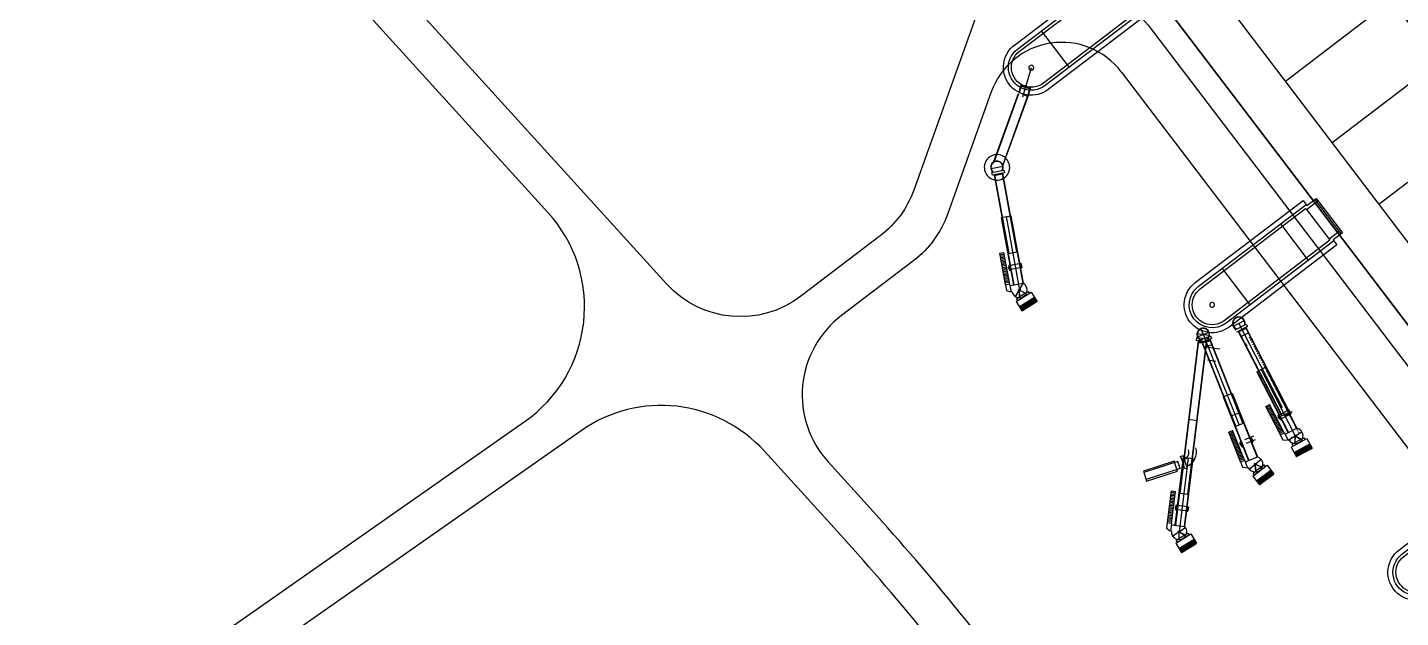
# Model space of a CAD drawing. Header units: millimetres. Extents: x 152904052 to 153933663, y 538271515 to 539240469.
# Drawn here: x 153542901 to 153545654, y 539108564 to 539109747 of the extents above; entities that cross this region are included whole.
import ezdxf

# ---------------------------------------------------------------- set-up
doc = ezdxf.new("R2010")
doc.units = ezdxf.units.MM
doc.linetypes.add('HIDDEN', pattern=[5.08, 2.54, -2.54])
doc.layers.add('BORD', color=7, linetype='Continuous')

msp = doc.modelspace()

# ---------------------------------------------------------------- linework, layer by layer
at = {"layer": 'BORD', "color": 133}
msp.add_lwpolyline([(153546801.5, 539108276.5), (153545285.9, 539110261.4, -0.192117), (153545185.4, 539110622.6), (153545298, 539111659.6, 0.344328), (153545215.3, 539111793), (153545074.5, 539111844.8, 0.176327), (153544907.6, 539111845.4), (153544343.1, 539111642.2, 0.203452), (153544203.2, 539111512.6), (153544080.2, 539111239, 0.296213), (153544120.9, 539110976.3), (153545187.2, 539109783.7), (153547435.3, 539106832.6, 0.040914), (153547615, 539106636.3), (153547868.6, 539106941.8, 0.263044), (153548554.1, 539106843.1), (153548990.6, 539107013.1), (153548382.2, 539108394.6, -0.030306), (153547391.3, 539108056, -0.282544)], format="xyb", close=True, dxfattribs=at)
for points in [[(153547615, 539106636.3), (153547435.3, 539106832.6), (153545187.2, 539109783.7), (153544120.9, 539110976.3, -0.296213), (153544080.2, 539111239), (153544203.2, 539111512.6, -0.203452), (153544343.1, 539111642.2), (153544907.6, 539111845.4, -0.176327), (153545074.5, 539111844.8), (153545215.3, 539111793, -0.344328), (153545298, 539111659.6), (153545185.4, 539110622.6, 0.192117), (153545285.9, 539110261.4), (153547728.1, 539107055.6), (153547868.6, 539106941.8), (153547615, 539106636.3)], [(153545164.3, 539109787.3), (153544948, 539109622.5, -1), (153544880.1, 539109711.6), (153545096.5, 539109876.4)], [(153545175, 539109811.2), (153545156.8, 539109797.2), (153545158.3, 539109795.3), (153544941.9, 539109630.4, -1), (153544886.1, 539109703.6), (153545102.5, 539109868.4), (153545104, 539109866.5), (153545122.3, 539109880.4)], [(153545171.4, 539109816), (153545148.3, 539109798.4), (153545149.9, 539109796.4), (153544938.3, 539109635.2, -1), (153544889.8, 539109698.8), (153545101.4, 539109860), (153545102.9, 539109858), (153545126, 539109875.6)], [(153545526.9, 539109311.3), (153545310.6, 539109146.5, -1), (153545242.7, 539109235.6), (153545459.1, 539109400.4)], [(153545537.7, 539109335.2), (153545519.4, 539109321.2), (153545520.9, 539109319.2), (153545304.5, 539109154.4, -1), (153545248.8, 539109227.6), (153545465.1, 539109392.4), (153545466.6, 539109390.4), (153545484.9, 539109404.4)], [(153545534, 539109339.9), (153545511, 539109322.4), (153545512.5, 539109320.4), (153545300.9, 539109159.2, -1), (153545252.4, 539109222.8), (153545464, 539109384), (153545465.5, 539109382), (153545488.6, 539109399.6)], [(153545935.4, 539108775.1), (153545719.1, 539108610.2, -1), (153545651.2, 539108699.3), (153545867.6, 539108864.2)], [(153545946.2, 539108798.9), (153545927.9, 539108785), (153545929.4, 539108783), (153545713, 539108618.2, -1), (153545657.3, 539108691.4), (153545873.6, 539108856.2), (153545875.1, 539108854.2), (153545893.4, 539108868.2)], [(153545942.5, 539108803.7), (153545919.5, 539108786.1), (153545921, 539108784.2), (153545709.4, 539108623, -1), (153545660.9, 539108686.6), (153545872.5, 539108847.8), (153545874, 539108845.8), (153545897.1, 539108863.4)]]:
    msp.add_lwpolyline(points, format="xyb", dxfattribs=at)
at = {"layer": 'BORD', "color": 133, "ltscale": 10}
for points in [[(153546563.3, 539108667.1), (153545325.7, 539110291.7, -0.192117), (153545235.1, 539110617.2), (153545240.1, 539110663.2, 0.414214), (153545107.2, 539110828.5), (153544920.7, 539110848.7, 0.212557), (153544866.5, 539110831.3), (153544598.7, 539110591.9, 0.414214), (153544586.9, 539110380.1), (153545148.6, 539109751.8), (153547395.5, 539106802.3)], [(153544818.9, 539109813.6), (153544678.3, 539109421, -0.14502), (153544611.2, 539109329.4), (153544451.9, 539109208.1, -0.38917), (153544182.7, 539109232.8)], [(153544833.7, 539109617.8), (153544745.6, 539109371.8, -0.14502), (153544678.5, 539109280.1), (153544533.4, 539109169.6, 0.439709), (153544506.5, 539108876)], [(153542900.9, 539108258.9), (153543898.7, 539108957.6, 0.451682), (153543945.4, 539109375.1)], [(153544532, 539108728.9), (153544379, 539108897.4, 0.377712), (153544011.1, 539108938.6), (153542946.8, 539108193.4)], [(153546377.4, 539106377), (153544938.9, 539108355.3, 0.027102), (153544591.3, 539108782.7), (153544506.5, 539108876)], [(153546459, 539106123.3, 0.007833), (153546341.7, 539106290), (153544874.2, 539108308.3, 0.027102), (153544532, 539108728.9)]]:
    msp.add_lwpolyline(points, format="xyb", dxfattribs=at)
at = {"layer": 'BORD', "color": 133, "flags": 128}
for points in [[(153546456.6, 539108282.4), (153545100.1, 539110065)], [(153545636.5, 539109801.1), (153545423.4, 539109638.7)], [(153544933.9, 539109740), (153544989.6, 539109666.8)], [(153545730.5, 539109677.8), (153545517.3, 539109515.4)], [(153544913.9, 539109666.3), (153544896.3, 539109607.5)], [(153544893.4, 539109632.7), (153544888.7, 539109617.1)], [(153544906.8, 539109607.7), (153544888.7, 539109617.1)], [(153544894.1, 539109632.4), (153544889.5, 539109616.8)], [(153544892.5, 539109629.8), (153544911.7, 539109624.1)], [(153544892.7, 539109630.3), (153544911.8, 539109624.5)], [(153544892.8, 539109630.7), (153544912, 539109625)], [(153544893, 539109631.2), (153544912.1, 539109625.5)], [(153544893.1, 539109631.7), (153544912.3, 539109626)], [(153544893.3, 539109632.2), (153544912.4, 539109626.5)], [(153544893.4, 539109632.7), (153544912.6, 539109626.9)], [(153544911.8, 539109627.1), (153544906.1, 539109607.9)], [(153544912.6, 539109626.9), (153544906.8, 539109607.7)], [(153544887.7, 539109613.9), (153544838.4, 539109477.4)], [(153544888.4, 539109613.7), (153544839.4, 539109478)], [(153544907.1, 539109611.1), (153544856.8, 539109471.7)], [(153544907.8, 539109610.8), (153544857.2, 539109470.7)], [(153545824.4, 539109554.5), (153545611.2, 539109392.1)], [(153544832.6, 539109464.3), (153544857.7, 539109468.9)], [(153544834.2, 539109456.3), (153544859, 539109460.8)], [(153544834.2, 539109456.3), (153544835.2, 539109450.8)], [(153544860, 539109455.4), (153544835.2, 539109450.8)], [(153544839.2, 539109451.6), (153544868.1, 539109294.1)], [(153544839.5, 539109450.3), (153544856.2, 539109453.4)], [(153544840, 539109451.7), (153544868.9, 539109294.2)], [(153544855.2, 539109454.5), (153544884.1, 539109297)], [(153544856, 539109454.6), (153544884.8, 539109297.1)], [(153544859, 539109460.8), (153544860, 539109455.4)], [(153544841.4, 539109440), (153544858.1, 539109443)], [(153544853.7, 539109365.9), (153544872.8, 539109369.4)], [(153544872.1, 539109369.3), (153544896.8, 539109234)], [(153544872.8, 539109369.4), (153544897.6, 539109234.2)], [(153544853.7, 539109365.9), (153544878.5, 539109230.7)], [(153544854.4, 539109366.1), (153544879.2, 539109230.8)], [(153545413.4, 539109353), (153545469.2, 539109279.9)], [(153544851, 539109294.2), (153544859, 539109295.7)], [(153544862.5, 539109231.3), (153544851, 539109294.2)], [(153544851.5, 539109291.4), (153544859.6, 539109292.9)], [(153544852, 539109288.6), (153544860.1, 539109290)], [(153544852.5, 539109285.7), (153544860.6, 539109287.2)], [(153544853, 539109282.9), (153544861.1, 539109284.4)], [(153544870.6, 539109232.7), (153544859, 539109295.7)], [(153544868.1, 539109294.1), (153544884.8, 539109297.1)], [(153544853.6, 539109280.1), (153544861.6, 539109281.6)], [(153544854.1, 539109277.2), (153544862.1, 539109278.7)], [(153544854.6, 539109274.4), (153544862.7, 539109275.9)], [(153544855.1, 539109271.6), (153544863.2, 539109273.1)], [(153544855.6, 539109268.8), (153544863.7, 539109270.2)], [(153544856.2, 539109265.9), (153544864.2, 539109267.4)], [(153544856.7, 539109263.1), (153544864.7, 539109264.6)], [(153544857.2, 539109260.3), (153544865.3, 539109261.7)], [(153544857.7, 539109257.4), (153544865.8, 539109258.9)], [(153544868.5, 539109266.6), (153544871.7, 539109267.1)], [(153544869.1, 539109263.4), (153544868.5, 539109266.6)], [(153544868.6, 539109268.8), (153544870, 539109261.3)], [(153544872.2, 539109264), (153544869.1, 539109263.4)], [(153544869.5, 539109270.2), (153544870.4, 539109270.4)], [(153544890.4, 539109273.2), (153544871.3, 539109269.7)], [(153544871.3, 539109260.4), (153544872.2, 539109260.5)], [(153544871.7, 539109267.1), (153544872.2, 539109264)], [(153544891.9, 539109265), (153544872.8, 539109261.5)], [(153544894.1, 539109271.2), (153544891, 539109270.7)], [(153544891, 539109270.7), (153544891.6, 539109267.5)], [(153544891.9, 539109274.3), (153544891.1, 539109274.1)], [(153544891.6, 539109267.5), (153544894.7, 539109268.1)], [(153544893.7, 539109264.5), (153544892.8, 539109264.3)], [(153544893.3, 539109273.3), (153544894.7, 539109265.8)], [(153544894.7, 539109268.1), (153544894.1, 539109271.2)], [(153545296.5, 539109264), (153545352.2, 539109190.8)], [(153544858.2, 539109254.6), (153544866.3, 539109256.1)], [(153544858.7, 539109251.8), (153544866.8, 539109253.3)], [(153544859.3, 539109249), (153544867.3, 539109250.4)], [(153544859.8, 539109246.1), (153544867.8, 539109247.6)], [(153544860.3, 539109243.3), (153544868.4, 539109244.8)], [(153544860.8, 539109240.5), (153544868.9, 539109241.9)], [(153544861.3, 539109237.6), (153544869.4, 539109239.1)], [(153544861.9, 539109234.8), (153544869.9, 539109236.3)], [(153544861.9, 539109231.2), (153544871.1, 539109232.8)], [(153544861.9, 539109231.2), (153544863.9, 539109219.9)], [(153544874, 539109217.1), (153544871.1, 539109232.8)], [(153544871.7, 539109229.4), (153544897.6, 539109234.2)], [(153544881.8, 539109206.3), (153544897.9, 539109234)], [(153544863.9, 539109219.9), (153544872.7, 539109216.8)], [(153544874, 539109217.1), (153544872.7, 539109216.8)], [(153544883.4, 539109197.6), (153544913.8, 539109216.4)], [(153544884.6, 539109203.3), (153544890.5, 539109207)], [(153544886.9, 539109199.7), (153544884.6, 539109203.3)], [(153544888.3, 539109220.5), (153544889.2, 539109222.2)], [(153544889.3, 539109219), (153544888.3, 539109220.5)], [(153544891.5, 539109221.5), (153544888.8, 539109219.8)], [(153544891.1, 539109219), (153544889.2, 539109222.2)], [(153544889.2, 539109222.2), (153544891, 539109222.2)], [(153544890.1, 539109219), (153544889.3, 539109219)], [(153544889.9, 539109187.2), (153544920.2, 539109206.1)], [(153544890.5, 539109207), (153544890.1, 539109219)], [(153544890.7, 539109207.1), (153544890.4, 539109219)], [(153544890.4, 539109219), (153544891.1, 539109219)], [(153544902, 539109214.1), (153544890.7, 539109207.1)], [(153544890.9, 539109186.8), (153544920.2, 539109204.9)], [(153544891, 539109222.2), (153544892, 539109220.7)], [(153544891.1, 539109219), (153544891.5, 539109219.7)], [(153544891.5, 539109219.7), (153544902, 539109214.1)], [(153544891.6, 539109185.7), (153544920.8, 539109203.8)], [(153544892, 539109220.7), (153544891.7, 539109220)], [(153544891.7, 539109220), (153544902.3, 539109214.3)], [(153544892.3, 539109184.6), (153544921.5, 539109202.7)], [(153544893, 539109183.5), (153544922.2, 539109201.6)], [(153544902.3, 539109214.3), (153544908.1, 539109217.9)], [(153544910.3, 539109214.3), (153544908.1, 539109217.9)], [(153544913.8, 539109216.4), (153544925.4, 539109197.7)], [(153544919.7, 539109205.7), (153544924.9, 539109197.3)], [(153544883.4, 539109197.6), (153544895, 539109178.9)], [(153544890.4, 539109187.6), (153544895.7, 539109179.2)], [(153544893.5, 539109182.6), (153544922.8, 539109200.7)], [(153544894.2, 539109181.6), (153544923.4, 539109199.7)], [(153544895, 539109178.9), (153544895.6, 539109179.3)], [(153544896.7, 539109179.8), (153544895.2, 539109182.2)], [(153544896.7, 539109179.8), (153544895.7, 539109179.2)], [(153544896, 539109180.9), (153544923.2, 539109197.7)], [(153544896.6, 539109179.9), (153544923.8, 539109196.8)], [(153544910.2, 539109188.3), (153544909.6, 539109189.3)], [(153544923.9, 539109196.7), (153544922.4, 539109199.1)], [(153544923.9, 539109196.7), (153544924.9, 539109197.3)], [(153544925.4, 539109197.7), (153544924.8, 539109197.4)], [(153545318.8, 539109148), (153545341.4, 539109159.7)], [(153545322.7, 539109140.8), (153545345.1, 539109152.4)], [(153545347.6, 539109147.4), (153545325.2, 539109135.9)], [(153545330.1, 539109153.8), (153545417.1, 539108985.3)], [(153545345.1, 539109152.4), (153545347.6, 539109147.4)], [(153545248.7, 539109119.1), (153545210.9, 539108813)], [(153545249.4, 539109119), (153545211.7, 539108812.9)], [(153545245.3, 539109125.1), (153545244.6, 539109119.6)], [(153545269.6, 539109116.5), (153545244.6, 539109119.6)], [(153545270.3, 539109122), (153545245.3, 539109125.1)], [(153545246.2, 539109133.2), (153545271.5, 539109130.1)], [(153545247, 539109126.9), (153545270.7, 539109136.3)], [(153545250.1, 539109119.4), (153545273.5, 539109128.7)], [(153545250.1, 539109119.4), (153545252.2, 539109114.2)], [(153545275.6, 539109123.5), (153545252.2, 539109114.2)], [(153545254.1, 539109143.5), (153545331.1, 539108949.9)], [(153545256.5, 539109114.5), (153545272.3, 539109120.8)], [(153545270.3, 539109122), (153545269.6, 539109116.5)], [(153545271.1, 539109121.8), (153545338.3, 539108952.8)], [(153545271.8, 539109122), (153545339, 539108953)], [(153545273.5, 539109128.7), (153545275.6, 539109123.5)], [(153545328.9, 539109137.7), (153545416.5, 539108968.2)], [(153545329.5, 539109136.6), (153545344.6, 539109144.4)], [(153545329.5, 539109138.1), (153545417.1, 539108968.6)], [(153545334.3, 539109127.3), (153545349.4, 539109135.1)], [(153545343.3, 539109145.2), (153545430.9, 539108975.7)], [(153545344, 539109145.5), (153545431.6, 539108976)], [(153545264.8, 539109117.1), (153545227.1, 539108811)], [(153545265.6, 539109117), (153545227.8, 539108810.9)], [(153545248.5, 539109117.8), (153545265.4, 539109115.7)], [(153545256, 539109115.8), (153545323.2, 539108946.8)], [(153545256.7, 539109116), (153545323.9, 539108947.1)], [(153545260.3, 539109104.8), (153545276.1, 539109111.1)], [(153545267.1, 539109106.2), (153545292.1, 539109102.5)], [(153545343.4, 539109113.5), (153545346, 539109108.6)], [(153545267.4, 539109080.4), (153545284.2, 539109077.9)], [(153545366.1, 539109056.8), (153545383.4, 539109065.7)], [(153545382.7, 539109065.4), (153545445.8, 539108943.2)], [(153545383.4, 539109065.7), (153545446.5, 539108943.6)], [(153545366.1, 539109056.8), (153545429.2, 539108934.6)], [(153545366.8, 539109057.1), (153545429.9, 539108935)], [(153545298.7, 539109006.6), (153545316.7, 539109013.8)], [(153545316, 539109013.5), (153545366.9, 539108885.8)], [(153545316.7, 539109013.8), (153545367.6, 539108886.1)], [(153545298.7, 539109006.6), (153545349.5, 539108878.9)], [(153545299.4, 539109006.9), (153545350.2, 539108879.2)], [(153545384.4, 539108987.4), (153545391.7, 539108991.2)], [(153545413.8, 539108930.6), (153545384.4, 539108987.4)], [(153545385.7, 539108984.9), (153545393, 539108988.6)], [(153545387, 539108982.3), (153545394.3, 539108986.1)], [(153545388.4, 539108979.8), (153545395.6, 539108983.5)], [(153545421.1, 539108934.3), (153545391.7, 539108991.2)], [(153545229.3, 539108961.5), (153545246.1, 539108959.4)], [(153545314.7, 539108968.2), (153545330.5, 539108974.5)], [(153545389.7, 539108977.2), (153545397, 539108981)], [(153545391, 539108974.7), (153545398.3, 539108978.4)], [(153545392.3, 539108972.1), (153545399.6, 539108975.9)], [(153545393.6, 539108969.5), (153545400.9, 539108973.3)], [(153545395, 539108967), (153545402.3, 539108970.8)], [(153545396.3, 539108964.4), (153545403.6, 539108968.2)], [(153545397.6, 539108961.9), (153545404.9, 539108965.6)], [(153545398.9, 539108959.3), (153545406.2, 539108963.1)], [(153545400.3, 539108956.8), (153545407.5, 539108960.5)], [(153545401.6, 539108954.2), (153545408.9, 539108958)], [(153545402.9, 539108951.7), (153545410.2, 539108955.4)], [(153545408.7, 539108968.3), (153545412.1, 539108961.5)], [(153545409.2, 539108969.9), (153545409.9, 539108970.3)], [(153545409.2, 539108966.1), (153545412.1, 539108967.6)], [(153545410.7, 539108963.2), (153545409.2, 539108966.1)], [(153545413.6, 539108964.7), (153545410.7, 539108963.2)], [(153545428.3, 539108978.8), (153545411, 539108969.9)], [(153545412.1, 539108967.6), (153545413.6, 539108964.7)], [(153545413.8, 539108961), (153545414.5, 539108961.4)], [(153545432.1, 539108971.4), (153545414.8, 539108962.5)], [(153545416.5, 539108968.2), (153545431.6, 539108976)], [(153545422.5, 539108969.4), (153545437.6, 539108977.2)], [(153545429.4, 539108980.3), (153545428.6, 539108979.9)], [(153545432.4, 539108978), (153545429.6, 539108976.6)], [(153545429.6, 539108976.6), (153545431, 539108973.7)], [(153545431, 539108979.8), (153545434.5, 539108973)], [(153545431, 539108973.7), (153545433.9, 539108975.2)], [(153545433.9, 539108975.2), (153545432.4, 539108978)], [(153545433.9, 539108971.4), (153545433.2, 539108971)], [(153545310.1, 539108935.8), (153545317.7, 539108938.8)], [(153545333.8, 539108876.3), (153545310.1, 539108935.8)], [(153545311.2, 539108933.1), (153545318.8, 539108936.2)], [(153545312.2, 539108930.5), (153545319.9, 539108933.5)], [(153545313.3, 539108927.8), (153545320.9, 539108930.8)], [(153545314.4, 539108925.1), (153545322, 539108928.1)], [(153545341.4, 539108879.4), (153545317.7, 539108938.8)], [(153545339, 539108953), (153545323.2, 539108946.8)], [(153545359.5, 539108927.9), (153545341.5, 539108920.4)], [(153545404.2, 539108949.1), (153545411.5, 539108952.9)], [(153545405.5, 539108946.5), (153545412.8, 539108950.3)], [(153545406.9, 539108944), (153545414.1, 539108947.8)], [(153545408.2, 539108941.4), (153545415.5, 539108945.2)], [(153545409.5, 539108938.9), (153545416.8, 539108942.6)], [(153545410.8, 539108936.3), (153545418.1, 539108940.1)], [(153545412.1, 539108933.8), (153545419.4, 539108937.5)], [(153545413.2, 539108930.3), (153545421.5, 539108934.6)], [(153545413.2, 539108930.3), (153545418.4, 539108920.1)], [(153545428.9, 539108920.3), (153545421.5, 539108934.6)], [(153545423.1, 539108931.5), (153545446.5, 539108943.6)], [(153545429.2, 539108919.7), (153545456.5, 539108936.5)], [(153545441.5, 539108928.5), (153545442.5, 539108930.1)], [(153545442.4, 539108926.9), (153545441.5, 539108928.5)], [(153545444.8, 539108929.2), (153545442, 539108927.7)], [(153545443.2, 539108926.8), (153545442.4, 539108926.9)], [(153545444.2, 539108926.8), (153545442.5, 539108930.1)], [(153545442.5, 539108930.1), (153545444.3, 539108930)], [(153545442.8, 539108914.8), (153545443.2, 539108926.8)], [(153545443.1, 539108915), (153545443.5, 539108926.8)], [(153545443.5, 539108926.8), (153545444.2, 539108926.8)], [(153545444.2, 539108926.8), (153545444.7, 539108927.5)], [(153545444.3, 539108930), (153545445.2, 539108928.4)], [(153545444.7, 539108927.5), (153545454.7, 539108921.2)], [(153545445.2, 539108928.4), (153545444.8, 539108927.7)], [(153545444.8, 539108927.7), (153545455, 539108921.4)], [(153545315.4, 539108922.4), (153545323, 539108925.5)], [(153545316.5, 539108919.8), (153545324.1, 539108922.8)], [(153545317.5, 539108917.1), (153545325.2, 539108920.1)], [(153545318.6, 539108914.4), (153545326.2, 539108917.5)], [(153545319.7, 539108911.7), (153545327.3, 539108914.8)], [(153545320.7, 539108909.1), (153545328.4, 539108912.1)], [(153545321.8, 539108906.4), (153545329.4, 539108909.4)], [(153545322.9, 539108903.7), (153545330.5, 539108906.8)], [(153545323.9, 539108901.1), (153545331.5, 539108904.1)], [(153545325, 539108898.4), (153545332.6, 539108901.4)], [(153545326.1, 539108895.7), (153545333.7, 539108898.7)], [(153545332.4, 539108914.3), (153545335.2, 539108907.3)], [(153545332.7, 539108912.1), (153545335.7, 539108913.3)], [(153545333.9, 539108909.2), (153545332.7, 539108912.1)], [(153545333, 539108915.9), (153545333.8, 539108916.2)], [(153545336.9, 539108910.3), (153545333.9, 539108909.2)], [(153545335.7, 539108913.3), (153545336.9, 539108910.3)], [(153545336.7, 539108906.6), (153545337.5, 539108906.9)], [(153545362.7, 539108920.2), (153545344.7, 539108912.7)], [(153545354.1, 539108924.3), (153545353.3, 539108924)], [(153545356.9, 539108921.7), (153545354, 539108920.6)], [(153545354, 539108920.6), (153545355.2, 539108917.6)], [(153545355.2, 539108917.6), (153545358.1, 539108918.8)], [(153545355.7, 539108923.6), (153545358.5, 539108916.6)], [(153545358.1, 539108918.8), (153545356.9, 539108921.7)], [(153545357.8, 539108915), (153545357, 539108914.7)], [(153545418.4, 539108920.1), (153545427.7, 539108919.7)], [(153545436.3, 539108925.2), (153545435.1, 539108924.6)], [(153545435.2, 539108905.9), (153545466.7, 539108922.8)], [(153545435.2, 539108905.9), (153545445.6, 539108886.5)], [(153545436.8, 539108911.6), (153545442.8, 539108914.8)], [(153545438.8, 539108907.8), (153545436.8, 539108911.6)], [(153545441, 539108895.2), (153545472.4, 539108912)], [(153545442, 539108894.6), (153545472.3, 539108910.9)], [(153545442.6, 539108893.5), (153545472.9, 539108909.7)], [(153545454.7, 539108921.2), (153545443.1, 539108915)], [(153545443.2, 539108892.4), (153545473.5, 539108908.6)], [(153545443.8, 539108891.2), (153545474.1, 539108907.5)], [(153545444.3, 539108890.3), (153545474.6, 539108906.5)], [(153545444.9, 539108889.2), (153545475.2, 539108905.5)], [(153545446.7, 539108888.4), (153545474.9, 539108903.5)], [(153545447.2, 539108887.4), (153545475.4, 539108902.5)], [(153545455, 539108921.4), (153545461.1, 539108924.6)], [(153545463.1, 539108920.9), (153545461.1, 539108924.6)], [(153545466.7, 539108922.8), (153545477, 539108903.4)], [(153545468.6, 539108900), (153545468, 539108901)], [(153545471.8, 539108911.7), (153545476.5, 539108903)], [(153545475.5, 539108902.4), (153545474.1, 539108904.9)], [(153545475.5, 539108902.4), (153545476.5, 539108903)], [(153545477, 539108903.4), (153545476.5, 539108903.1)], [(153545218.8, 539108885.6), (153545202.1, 539108749.1)], [(153545219.6, 539108885.5), (153545202.8, 539108749)], [(153545218.8, 539108885.6), (153545238.1, 539108883.2)], [(153545237.4, 539108883.3), (153545220.6, 539108746.8)], [(153545238.1, 539108883.2), (153545221.4, 539108746.7)], [(153545327.1, 539108893), (153545334.7, 539108896.1)], [(153545328.2, 539108890.4), (153545335.8, 539108893.4)], [(153545329.2, 539108887.7), (153545336.9, 539108890.7)], [(153545330.3, 539108885), (153545337.9, 539108888.1)], [(153545331.4, 539108882.3), (153545339, 539108885.4)], [(153545332.4, 539108879.7), (153545340.1, 539108882.7)], [(153545333.2, 539108876.1), (153545341.9, 539108879.6)], [(153545333.2, 539108876.1), (153545337.4, 539108865.5)], [(153545347.8, 539108864.6), (153545341.9, 539108879.6)], [(153545343.2, 539108876.3), (153545367.6, 539108886.1)], [(153545350.4, 539108860.6), (153545374.8, 539108881.3)], [(153545361.2, 539108871.1), (153545361.9, 539108872.8)], [(153545362.3, 539108869.6), (153545361.2, 539108871.1)], [(153545364.3, 539108872.3), (153545361.7, 539108870.4)], [(153545361.9, 539108872.8), (153545363.7, 539108873)], [(153545364.1, 539108869.9), (153545361.9, 539108872.8)], [(153545363.7, 539108873), (153545364.9, 539108871.6)], [(153545364.9, 539108871.6), (153545364.6, 539108870.9)], [(153545441.5, 539108895.5), (153545446.2, 539108886.7)], [(153545445.6, 539108886.5), (153545446.2, 539108886.8)], [(153545447.3, 539108887.3), (153545445.9, 539108889.8)], [(153545447.3, 539108887.3), (153545446.2, 539108886.7)], [(153545337.4, 539108865.5), (153545346.6, 539108864.2)], [(153545347.8, 539108864.6), (153545346.6, 539108864.2)], [(153545358.4, 539108847.8), (153545386.9, 539108869.3)], [(153545358.4, 539108847.8), (153545371.7, 539108830.3)], [(153545359.1, 539108853.7), (153545364.5, 539108857.8)], [(153545361.6, 539108850.3), (153545359.1, 539108853.7)], [(153545363.1, 539108869.7), (153545362.3, 539108869.6)], [(153545364.5, 539108857.8), (153545363.1, 539108869.7)], [(153545363.4, 539108869.8), (153545364.1, 539108869.9)], [(153545364.8, 539108858), (153545363.4, 539108869.8)], [(153545364.1, 539108869.9), (153545364.4, 539108870.6)], [(153545364.4, 539108870.6), (153545375.4, 539108865.9)], [(153545364.6, 539108870.9), (153545375.7, 539108866.2)], [(153545375.4, 539108865.9), (153545364.8, 539108858)], [(153545365.8, 539108838.1), (153545394.3, 539108859.6)], [(153545366.9, 539108837.7), (153545394.3, 539108858.4)], [(153545367.6, 539108836.7), (153545395.1, 539108857.4)], [(153545368.4, 539108835.7), (153545395.9, 539108856.4)], [(153545369.2, 539108834.6), (153545396.6, 539108855.4)], [(153545369.8, 539108833.8), (153545397.3, 539108854.5)], [(153545370.5, 539108832.8), (153545398, 539108853.6)], [(153545372.5, 539108832.3), (153545398, 539108851.6)], [(153545373.1, 539108831.4), (153545398.7, 539108850.6)], [(153545375.7, 539108866.2), (153545381.1, 539108870.3)], [(153545383.7, 539108866.9), (153545381.1, 539108870.3)], [(153545386.9, 539108869.3), (153545400.2, 539108851.8)], [(153545393.7, 539108859.2), (153545399.7, 539108851.3)], [(153545398.8, 539108850.6), (153545397, 539108852.8)], [(153545398.8, 539108850.6), (153545399.7, 539108851.3)], [(153545400.2, 539108851.8), (153545399.6, 539108851.4)], [(153545187, 539108754.4), (153545194.8, 539108818)], [(153545194.8, 539108818), (153545203, 539108817)], [(153545195.2, 539108753.4), (153545203, 539108817)], [(153545366.3, 539108838.5), (153545372.3, 539108830.6)], [(153545373.2, 539108831.3), (153545371.5, 539108833.6)], [(153545371.7, 539108830.3), (153545372.2, 539108830.6)], [(153545373.2, 539108831.3), (153545372.3, 539108830.6)], [(153545385.9, 539108841), (153545385.2, 539108841.9)], [(153545191.3, 539108789.4), (153545199.5, 539108788.4)], [(153545191.7, 539108792.3), (153545199.8, 539108791.3)], [(153545192, 539108795.1), (153545200.2, 539108794.1)], [(153545192.4, 539108798), (153545200.5, 539108797)], [(153545192.7, 539108800.8), (153545200.9, 539108799.8)], [(153545193.1, 539108803.7), (153545201.2, 539108802.7)], [(153545193.4, 539108806.5), (153545201.6, 539108805.5)], [(153545193.8, 539108809.4), (153545201.9, 539108808.4)], [(153545194.1, 539108812.3), (153545202.3, 539108811.3)], [(153545194.5, 539108815.1), (153545202.6, 539108814.1)], [(153545204.1, 539108788.5), (153545203.1, 539108780.9)], [(153545205.4, 539108789.5), (153545206.2, 539108789.4)], [(153545226.2, 539108786.1), (153545206.9, 539108788.4)], [(153545227.8, 539108810.9), (153545210.9, 539108813)], [(153545187.8, 539108760.9), (153545196, 539108759.9)], [(153545188.2, 539108763.7), (153545196.3, 539108762.7)], [(153545188.5, 539108766.6), (153545196.7, 539108765.6)], [(153545188.9, 539108769.4), (153545197, 539108768.4)], [(153545189.2, 539108772.3), (153545197.4, 539108771.3)], [(153545189.6, 539108775.1), (153545197.7, 539108774.1)], [(153545189.9, 539108778), (153545198.1, 539108777)], [(153545190.3, 539108780.8), (153545198.4, 539108779.8)], [(153545190.6, 539108783.7), (153545198.8, 539108782.7)], [(153545191, 539108786.6), (153545199.1, 539108785.6)], [(153545202.9, 539108783.2), (153545203.3, 539108786.3)], [(153545206.1, 539108782.8), (153545202.9, 539108783.2)], [(153545203.3, 539108786.3), (153545206.5, 539108785.9)], [(153545204.2, 539108779.6), (153545205, 539108779.5)], [(153545225.2, 539108777.8), (153545205.9, 539108780.2)], [(153545206.5, 539108785.9), (153545206.1, 539108782.8)], [(153545226, 539108783.5), (153545225.6, 539108780.4)], [(153545225.6, 539108780.4), (153545228.8, 539108780)], [(153545226.7, 539108776.8), (153545225.9, 539108776.9)], [(153545229.2, 539108783.1), (153545226, 539108783.5)], [(153545227.9, 539108786.7), (153545227.1, 539108786.8)], [(153545229, 539108785.4), (153545228, 539108777.8)], [(153545228.8, 539108780), (153545229.2, 539108783.1)], [(153545186.4, 539108754.5), (153545185, 539108743.2)], [(153545185, 539108743.2), (153545192.4, 539108737.6)], [(153545186.4, 539108754.5), (153545195.7, 539108753.4)], [(153545187.5, 539108758), (153545195.6, 539108757)], [(153545193.7, 539108737.4), (153545192.4, 539108737.6)], [(153545193.7, 539108737.4), (153545195.7, 539108753.4)], [(153545195.3, 539108749.9), (153545221.4, 539108746.7)], [(153545196.4, 539108726.9), (153545223.2, 539108744.5)], [(153545208.4, 539108735.9), (153545209.3, 539108737.6)], [(153545209.4, 539108734.4), (153545208.4, 539108735.9)], [(153545211.6, 539108736.8), (153545208.9, 539108735.2)], [(153545211.2, 539108734.4), (153545209.3, 539108737.6)], [(153545209.3, 539108737.6), (153545211.1, 539108737.6)], [(153545210.2, 539108734.4), (153545209.4, 539108734.4)], [(153545210.5, 539108722.3), (153545210.2, 539108734.4)], [(153545210.8, 539108722.5), (153545210.5, 539108734.4)], [(153545210.5, 539108734.4), (153545211.2, 539108734.4)], [(153545211.1, 539108737.6), (153545212.1, 539108736.1)], [(153545211.2, 539108734.4), (153545211.6, 539108735.1)], [(153545211.6, 539108735.1), (153545222.1, 539108729.5)], [(153545212.1, 539108736.1), (153545211.7, 539108735.4)], [(153545211.7, 539108735.4), (153545222.4, 539108729.7)], [(153545203.5, 539108713), (153545233.9, 539108731.8)], [(153545203.5, 539108713), (153545215.1, 539108694.3)], [(153545204.7, 539108718.7), (153545210.5, 539108722.3)], [(153545206.9, 539108715.1), (153545204.7, 539108718.7)], [(153545209.9, 539108702.6), (153545240.3, 539108721.4)], [(153545222.1, 539108729.5), (153545210.8, 539108722.5)], [(153545211, 539108702.1), (153545240.2, 539108720.2)], [(153545211.6, 539108701.1), (153545240.9, 539108719.2)], [(153545212.3, 539108700), (153545241.6, 539108718.1)], [(153545213, 539108698.9), (153545242.2, 539108717)], [(153545213.6, 539108698), (153545242.8, 539108716.1)], [(153545214.2, 539108697), (153545243.4, 539108715.1)], [(153545216, 539108696.2), (153545243.3, 539108713.1)], [(153545216.6, 539108695.3), (153545243.9, 539108712.1)], [(153545222.4, 539108729.7), (153545228.2, 539108733.3)], [(153545230.4, 539108729.6), (153545228.2, 539108733.3)], [(153545233.9, 539108731.8), (153545245.4, 539108713.1)], [(153545239.7, 539108721.1), (153545244.9, 539108712.6)], [(153545243.9, 539108712), (153545242.4, 539108714.4)], [(153545243.9, 539108712), (153545244.9, 539108712.6)], [(153545245.4, 539108713.1), (153545244.9, 539108712.7)], [(153545210.5, 539108703), (153545215.7, 539108694.5)], [(153545215.1, 539108694.3), (153545215.6, 539108694.6)], [(153545216.7, 539108695.2), (153545215.2, 539108697.6)], [(153545216.7, 539108695.2), (153545215.7, 539108694.5)], [(153545230.2, 539108703.7), (153545229.6, 539108704.7)]]:
    msp.add_lwpolyline(points, dxfattribs=at)
at = {"layer": 'BORD', "color": 133, "ltscale": 10}
for points in [[(153544182.7, 539109232.8), (153543553.8, 539109925.6)], [(153543945.4, 539109375.1), (153543494.5, 539109871.8)], [(153545094.3, 539109658.1), (153547119.1, 539107000.2)]]:
    msp.add_lwpolyline(points, dxfattribs=at)
at = {"layer": 'BORD', "color": 133, "flags": 128}
for points in [[(153544909.8, 539109663.4, 1), (153544918, 539109669.2, 1)], [(153544824.3, 539109451.9, 1), (153544866, 539109481.2, 1)], [(153545272.5, 539109188.1, 1), (153545280.7, 539109193.9, 1)]]:
    msp.add_lwpolyline(points, format="xyb", close=True, dxfattribs=at)
for points in [[(153544856.3, 539109460.3, 2.1317), (153544837, 539109456.8)], [(153544855.5, 539109460.2, 2.241766), (153544837.7, 539109456.9)], [(153544869.5, 539109270.2, 0.413828), (153544868.6, 539109268.8)], [(153544870, 539109261.3, 0.413828), (153544871.3, 539109260.4)], [(153544871.2, 539109270.2, 0.183363), (153544870.4, 539109270.4)], [(153544872.2, 539109260.5, 0.183363), (153544872.9, 539109261)], [(153544891.1, 539109274.1, 0.183363), (153544890.3, 539109273.7)], [(153544893.3, 539109273.3, 0.413828), (153544891.9, 539109274.3)], [(153544892, 539109264.4, 0.181422), (153544892.8, 539109264.3)], [(153544893.7, 539109264.5, 0.413828), (153544894.7, 539109265.8)], [(153544875, 539109217.8, 1.585232), (153544897.6, 539109234.2)], [(153545342.6, 539109151.1, 2.1317), (153545325.1, 539109142.1)], [(153545341.9, 539109150.7, 2.241766), (153545325.8, 539109142.4)], [(153545270.9, 539109127.7, 2.1317), (153545252.7, 539109120.4)], [(153545267.5, 539109122.4, 2.1317), (153545248.1, 539109124.8)], [(153545270.3, 539109127.4, 2.241766), (153545253.4, 539109120.7)], [(153545266.8, 539109122.4, 2.241766), (153545248.8, 539109124.7)], [(153545409.2, 539108969.9, 0.413828), (153545408.7, 539108968.3)], [(153545410.8, 539108970.4, 0.183363), (153545409.9, 539108970.3)], [(153545412.1, 539108961.5, 0.413828), (153545413.8, 539108961)], [(153545414.5, 539108961.4, 0.183363), (153545415.1, 539108962)], [(153545428.6, 539108979.9, 0.183363), (153545428, 539108979.3)], [(153545431, 539108979.8, 0.413828), (153545429.4, 539108980.3)], [(153545432.3, 539108970.9, 0.181422), (153545433.2, 539108971)], [(153545433.9, 539108971.4, 0.413828), (153545434.5, 539108973)], [(153545429.7, 539108921.4, 1.585232), (153545446.5, 539108943.6)], [(153545220.6, 539108881.2, 0.406033), (153545229.3, 539108900.2)], [(153545225.2, 539108867, 0.406824), (153545243.7, 539108904.5)], [(153545333, 539108915.9, 0.413828), (153545332.4, 539108914.3)], [(153545334.7, 539108916.2, 0.183363), (153545333.8, 539108916.2)], [(153545335.2, 539108907.3, 0.413828), (153545336.7, 539108906.6)], [(153545337.5, 539108906.9, 0.183363), (153545338.1, 539108907.5)], [(153545353.3, 539108924, 0.183363), (153545352.7, 539108923.4)], [(153545355.7, 539108923.6, 0.413828), (153545354.1, 539108924.3)], [(153545356.2, 539108914.7, 0.181422), (153545357, 539108914.7)], [(153545357.8, 539108915, 0.413828), (153545358.5, 539108916.6)], [(153545348.7, 539108865.6, 1.585232), (153545367.6, 539108886.1)], [(153545205.4, 539108789.5, 0.413828), (153545204.1, 539108788.5)], [(153545207, 539108789, 0.183363), (153545206.2, 539108789.4)], [(153545203.1, 539108780.9, 0.413828), (153545204.2, 539108779.6)], [(153545205, 539108779.5, 0.183363), (153545205.8, 539108779.7)], [(153545225.1, 539108777.3, 0.181422), (153545225.9, 539108776.9)], [(153545227.1, 539108786.8, 0.183363), (153545226.3, 539108786.6)], [(153545226.7, 539108776.8, 0.413828), (153545228, 539108777.8)], [(153545229, 539108785.4, 0.413828), (153545227.9, 539108786.7)], [(153545194.9, 539108737.9, 1.585232), (153545221.4, 539108746.7)]]:
    msp.add_lwpolyline(points, format="xyb", dxfattribs=at)
at = {"layer": 'BORD', "color": 133}
for points in [[(153545459.1, 539109400.4), (153545465.1, 539109392.4)], [(153545535.3, 539109333.4), (153545482.6, 539109402.6)], [(153545484.9, 539109404.4), (153545537.7, 539109335.2)], [(153545465.5, 539109382), (153545511, 539109322.4)], [(153545520.9, 539109319.2), (153545526.9, 539109311.3)], [(153545207, 539108857.8), (153545200.5, 539108877.8), (153545138.7, 539108857.7), (153545145.2, 539108837.7), (153545207, 539108857.8)], [(153545212.2, 539108862.7), (153545207.5, 539108877), (153545139.6, 539108854.8)], [(153545212.2, 539108862.7), (153545144.3, 539108840.5)]]:
    msp.add_lwpolyline(points, dxfattribs=at)
at = {"layer": 'BORD', "color": 133, "ltscale": 10, "flags": 128}
for points in [[(153544863.3, 539109367.7), (153544890.2, 539109220.6)], [(153545374.7, 539109061.3), (153545443.4, 539108928.4)], [(153545228.5, 539108884.4), (153545210.3, 539108736)]]:
    msp.add_lwpolyline(points, dxfattribs=at)
at = {"layer": 'BORD', "color": 133, "linetype": 'HIDDEN', "flags": 128}
msp.add_lwpolyline([(153545350.9, 539109126.5), (153545450.6, 539108933.5)], dxfattribs=at)
at = {"layer": 'BORD', "color": 133}
msp.add_lwpolyline([(153545218.1, 539108888.7), (153545226.3, 539108863.7), (153545222, 539108862.3), (153545215.1, 539108883.4), (153545214.3, 539108883.2), (153545213.1, 539108887.1)], close=True, dxfattribs=at)
at = {"layer": 'BORD', "color": 133, "ltscale": 10}
msp.add_arc((153544975, 539109567.2), 150, 37.3, 160.2954, dxfattribs=at)

doc.saveas('drawing.dxf')
